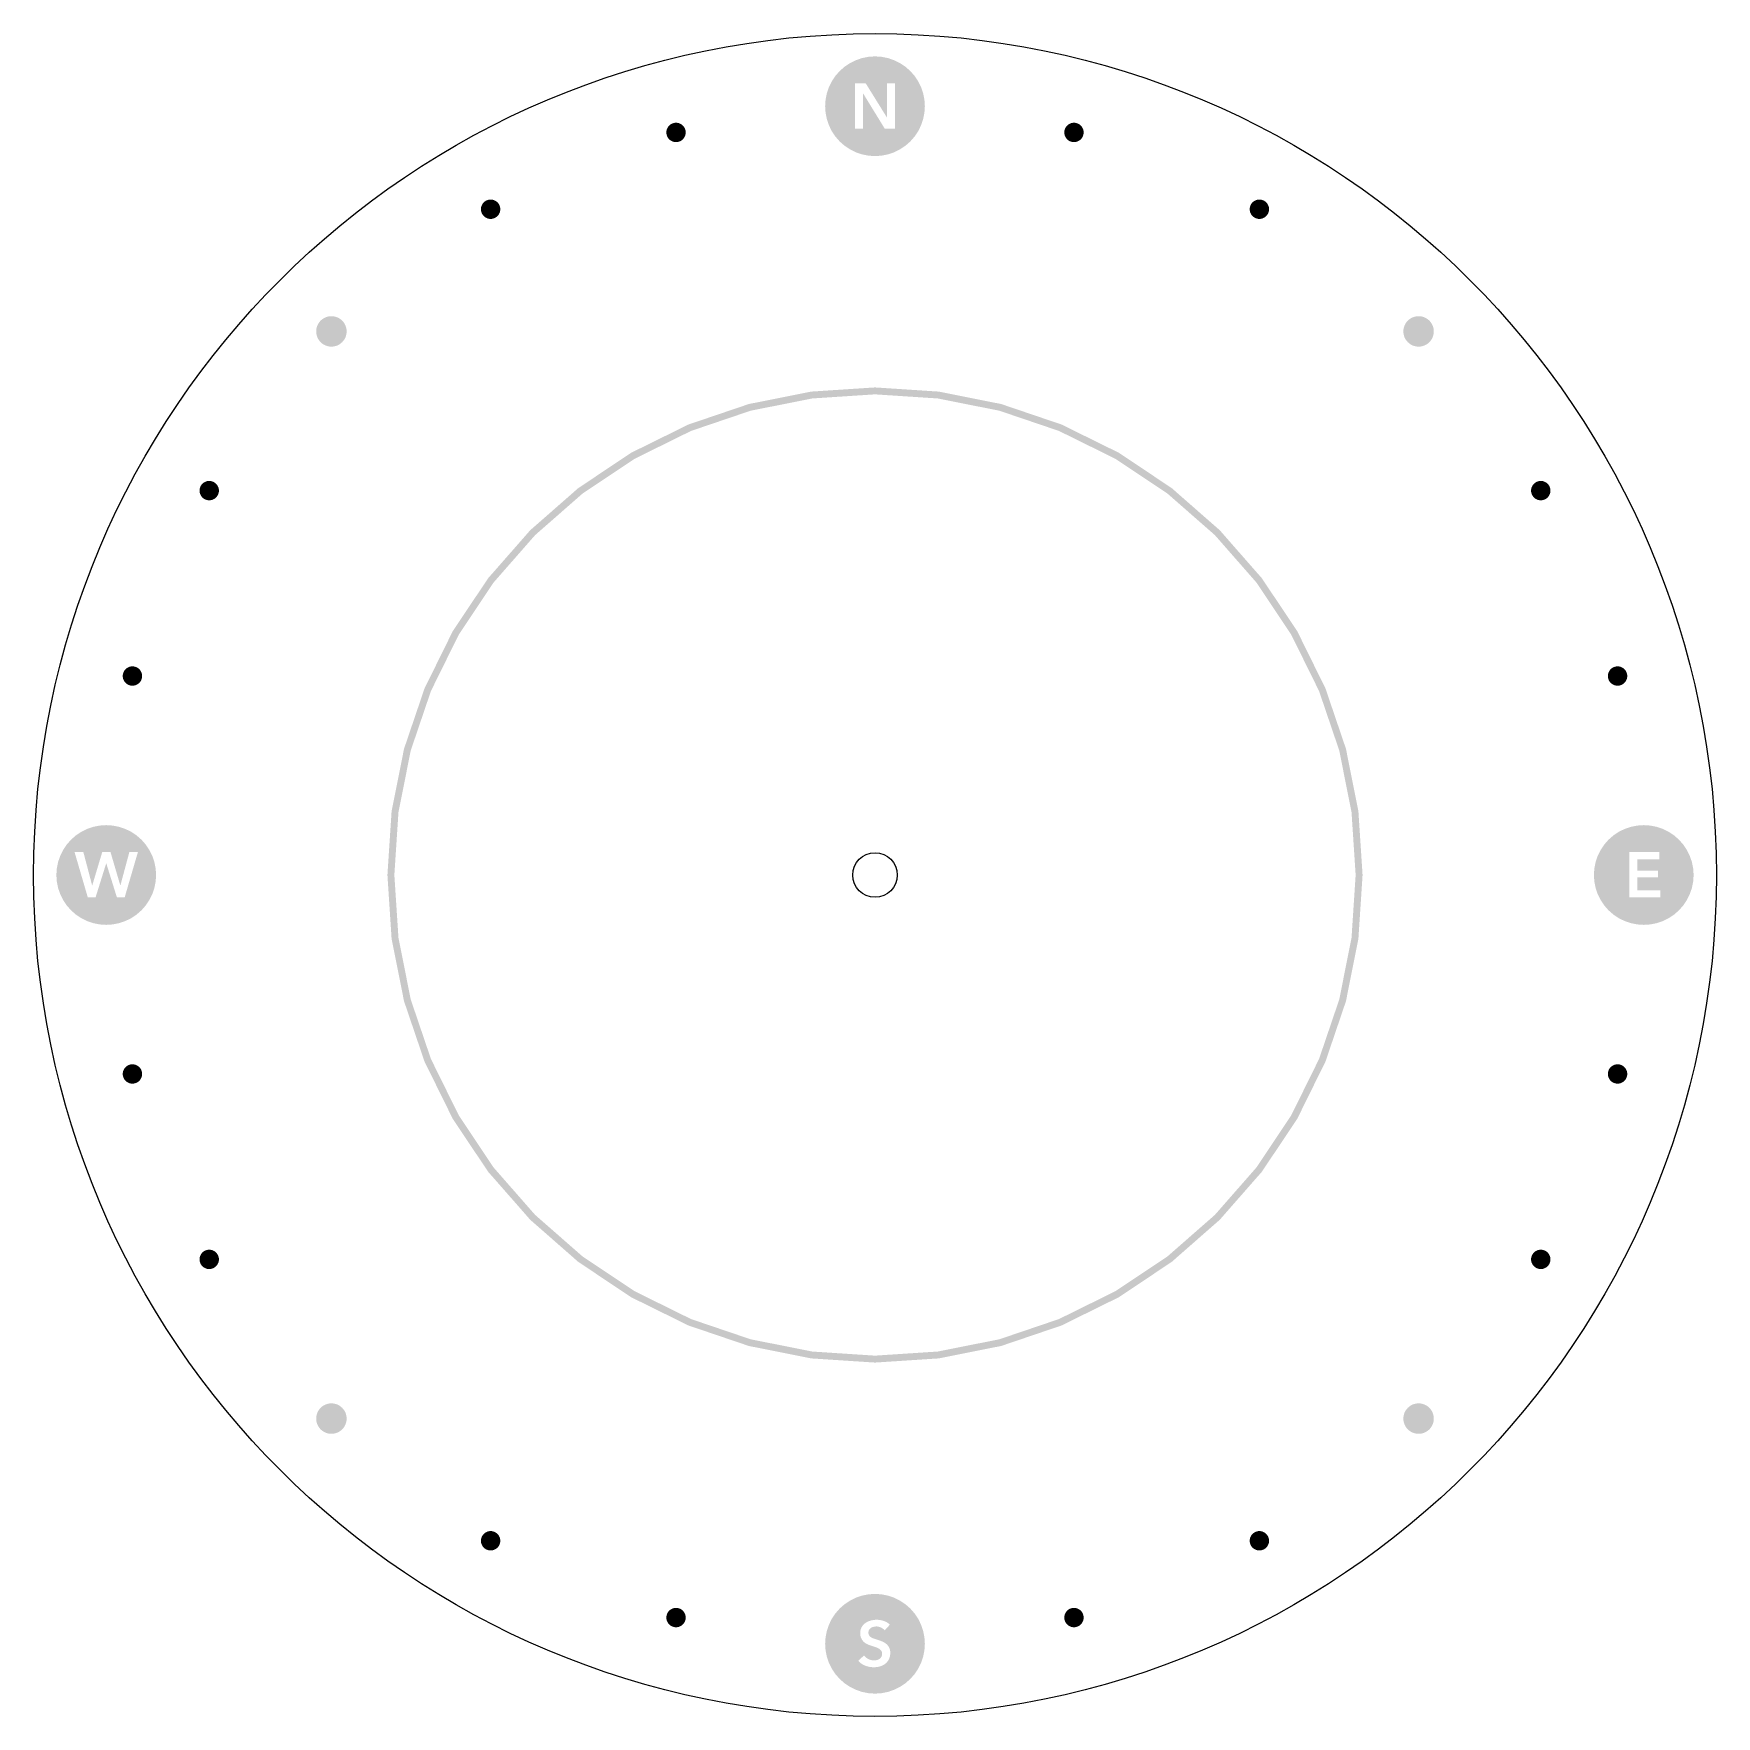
# Model space of a CAD drawing. Header units: millimetres. Extents: x 4 to 203, y 4 to 229.
# Drawn here: x 4 to 125.4, y 107.3 to 228.7 of the extents above; entities that cross this region are included whole.
import ezdxf

# ---------------------------------------------------------------- set-up
doc = ezdxf.new("R2010")
doc.units = ezdxf.units.MM
doc.layers.add('CUT', color=1, linetype='Continuous')
doc.layers.add('RASTER', color=7, linetype='Continuous')

msp = doc.modelspace()

# ---------------------------------------------------------------- hatches: boundary and pattern name
at = {"layer": 'RASTER'}
h = msp.add_hatch(color=7, dxfattribs=at)
h.paths.add_polyline_path([(68.3, 223.5), (68.269, 223.03), (68.177, 222.568), (68.026, 222.122), (67.818, 221.7), (67.556, 221.308), (67.246, 220.954), (66.892, 220.644), (66.5, 220.382), (66.078, 220.174), (65.632, 220.023), (65.17, 219.931), (64.7, 219.9), (64.23, 219.931), (63.768, 220.023), (63.322, 220.174), (62.9, 220.382), (62.508, 220.644), (62.154, 220.954), (61.844, 221.308), (61.582, 221.7), (61.374, 222.122), (61.223, 222.568), (61.131, 223.03), (61.1, 223.5), (61.131, 223.97), (61.223, 224.432), (61.374, 224.878), (61.582, 225.3), (61.844, 225.692), (62.154, 226.046), (62.508, 226.356), (62.9, 226.618), (63.322, 226.826), (63.768, 226.977), (64.23, 227.069), (64.7, 227.1), (65.17, 227.069), (65.632, 226.977), (66.078, 226.826), (66.5, 226.618), (66.892, 226.356), (67.246, 226.046), (67.556, 225.692), (67.818, 225.3), (68.026, 224.878), (68.177, 224.432), (68.269, 223.97)])
h.paths.add_polyline_path([(63.262, 225.15), (63.262, 221.887), (63.843, 221.887), (63.843, 224.408), (63.852, 224.408), (65.4, 221.887), (66.138, 221.887), (66.138, 225.15), (65.557, 225.15), (65.557, 222.707), (65.548, 222.707), (64.032, 225.15), (63.262, 225.15)], flags=0)
for points in [[(51.036, 221.609), (51.03, 221.518), (51.012, 221.428), (50.982, 221.341), (50.942, 221.259), (50.891, 221.183), (50.831, 221.114), (50.762, 221.054), (50.686, 221.003), (50.603, 220.962), (50.517, 220.933), (50.427, 220.915), (50.336, 220.909), (50.244, 220.915), (50.154, 220.933), (50.068, 220.962), (49.986, 221.003), (49.909, 221.054), (49.841, 221.114), (49.78, 221.183), (49.729, 221.259), (49.689, 221.341), (49.659, 221.428), (49.642, 221.518), (49.636, 221.609), (49.642, 221.7), (49.659, 221.79), (49.689, 221.877), (49.729, 221.959), (49.78, 222.035), (49.841, 222.104), (49.909, 222.164), (49.986, 222.215), (50.068, 222.256), (50.154, 222.285), (50.244, 222.303), (50.336, 222.309), (50.427, 222.303), (50.517, 222.285), (50.603, 222.256), (50.686, 222.215), (50.762, 222.164), (50.831, 222.104), (50.891, 222.035), (50.942, 221.959), (50.982, 221.877), (51.012, 221.79), (51.03, 221.7)], [(79.764, 221.609), (79.758, 221.518), (79.741, 221.428), (79.711, 221.341), (79.671, 221.259), (79.62, 221.183), (79.559, 221.114), (79.491, 221.054), (79.414, 221.003), (79.332, 220.962), (79.246, 220.933), (79.156, 220.915), (79.064, 220.909), (78.973, 220.915), (78.883, 220.933), (78.797, 220.962), (78.714, 221.003), (78.638, 221.054), (78.569, 221.114), (78.509, 221.183), (78.458, 221.259), (78.418, 221.341), (78.388, 221.428), (78.37, 221.518), (78.364, 221.609), (78.37, 221.7), (78.388, 221.79), (78.418, 221.877), (78.458, 221.959), (78.509, 222.035), (78.569, 222.104), (78.638, 222.164), (78.714, 222.215), (78.797, 222.256), (78.883, 222.285), (78.973, 222.303), (79.064, 222.309), (79.156, 222.303), (79.246, 222.285), (79.332, 222.256), (79.414, 222.215), (79.491, 222.164), (79.559, 222.104), (79.62, 222.035), (79.671, 221.959), (79.711, 221.877), (79.741, 221.79), (79.758, 221.7)], [(37.65, 216.064), (37.644, 215.973), (37.626, 215.883), (37.597, 215.797), (37.556, 215.714), (37.505, 215.638), (37.445, 215.569), (37.376, 215.509), (37.3, 215.458), (37.218, 215.418), (37.131, 215.388), (37.041, 215.37), (36.95, 215.364), (36.859, 215.37), (36.769, 215.388), (36.682, 215.418), (36.6, 215.458), (36.524, 215.509), (36.455, 215.569), (36.395, 215.638), (36.344, 215.714), (36.303, 215.797), (36.274, 215.883), (36.256, 215.973), (36.25, 216.064), (36.256, 216.156), (36.274, 216.246), (36.303, 216.332), (36.344, 216.414), (36.395, 216.491), (36.455, 216.559), (36.524, 216.62), (36.6, 216.671), (36.682, 216.711), (36.769, 216.741), (36.859, 216.758), (36.95, 216.764), (37.041, 216.758), (37.131, 216.741), (37.218, 216.711), (37.3, 216.671), (37.376, 216.62), (37.445, 216.559), (37.505, 216.491), (37.556, 216.414), (37.597, 216.332), (37.626, 216.246), (37.644, 216.156)], [(93.15, 216.064), (93.144, 215.973), (93.126, 215.883), (93.097, 215.797), (93.056, 215.714), (93.005, 215.638), (92.945, 215.569), (92.876, 215.509), (92.8, 215.458), (92.718, 215.418), (92.631, 215.388), (92.541, 215.37), (92.45, 215.364), (92.359, 215.37), (92.269, 215.388), (92.182, 215.418), (92.1, 215.458), (92.024, 215.509), (91.955, 215.569), (91.895, 215.638), (91.844, 215.714), (91.803, 215.797), (91.774, 215.883), (91.756, 215.973), (91.75, 216.064), (91.756, 216.156), (91.774, 216.246), (91.803, 216.332), (91.844, 216.414), (91.895, 216.491), (91.955, 216.559), (92.024, 216.62), (92.1, 216.671), (92.182, 216.711), (92.269, 216.741), (92.359, 216.758), (92.45, 216.764), (92.541, 216.758), (92.631, 216.741), (92.718, 216.711), (92.8, 216.671), (92.876, 216.62), (92.945, 216.559), (93.005, 216.491), (93.056, 216.414), (93.097, 216.332), (93.126, 216.246), (93.144, 216.156)], [(26.556, 207.244), (26.546, 207.101), (26.518, 206.96), (26.472, 206.823), (26.408, 206.694), (26.328, 206.575), (26.233, 206.467), (26.125, 206.372), (26.006, 206.292), (25.877, 206.228), (25.74, 206.182), (25.599, 206.154), (25.456, 206.144), (25.312, 206.154), (25.171, 206.182), (25.035, 206.228), (24.906, 206.292), (24.786, 206.372), (24.678, 206.467), (24.583, 206.575), (24.503, 206.694), (24.439, 206.823), (24.393, 206.96), (24.365, 207.101), (24.356, 207.244), (24.365, 207.388), (24.393, 207.529), (24.439, 207.665), (24.503, 207.794), (24.583, 207.914), (24.678, 208.022), (24.786, 208.117), (24.906, 208.197), (25.035, 208.261), (25.171, 208.307), (25.312, 208.335), (25.456, 208.344), (25.599, 208.335), (25.74, 208.307), (25.877, 208.261), (26.006, 208.197), (26.125, 208.117), (26.233, 208.022), (26.328, 207.914), (26.408, 207.794), (26.472, 207.665), (26.518, 207.529), (26.546, 207.388)], [(105.044, 207.244), (105.035, 207.101), (105.007, 206.96), (104.961, 206.823), (104.897, 206.694), (104.817, 206.575), (104.722, 206.467), (104.614, 206.372), (104.494, 206.292), (104.365, 206.228), (104.229, 206.182), (104.088, 206.154), (103.944, 206.144), (103.801, 206.154), (103.66, 206.182), (103.523, 206.228), (103.394, 206.292), (103.275, 206.372), (103.167, 206.467), (103.072, 206.575), (102.992, 206.694), (102.928, 206.823), (102.882, 206.96), (102.854, 207.101), (102.844, 207.244), (102.854, 207.388), (102.882, 207.529), (102.928, 207.665), (102.992, 207.794), (103.072, 207.914), (103.167, 208.022), (103.275, 208.117), (103.394, 208.197), (103.523, 208.261), (103.66, 208.307), (103.801, 208.335), (103.944, 208.344), (104.088, 208.335), (104.229, 208.307), (104.365, 208.261), (104.494, 208.197), (104.614, 208.117), (104.722, 208.022), (104.817, 207.914), (104.897, 207.794), (104.961, 207.665), (105.007, 207.529), (105.035, 207.388)], [(17.336, 195.75), (17.33, 195.659), (17.312, 195.569), (17.282, 195.482), (17.242, 195.4), (17.191, 195.324), (17.131, 195.255), (17.062, 195.195), (16.986, 195.144), (16.903, 195.103), (16.817, 195.074), (16.727, 195.056), (16.636, 195.05), (16.544, 195.056), (16.454, 195.074), (16.368, 195.103), (16.286, 195.144), (16.209, 195.195), (16.141, 195.255), (16.08, 195.324), (16.029, 195.4), (15.989, 195.482), (15.959, 195.569), (15.942, 195.659), (15.936, 195.75), (15.942, 195.841), (15.959, 195.931), (15.989, 196.018), (16.029, 196.1), (16.08, 196.176), (16.141, 196.245), (16.209, 196.305), (16.286, 196.356), (16.368, 196.397), (16.454, 196.426), (16.544, 196.444), (16.636, 196.45), (16.727, 196.444), (16.817, 196.426), (16.903, 196.397), (16.986, 196.356), (17.062, 196.305), (17.131, 196.245), (17.191, 196.176), (17.242, 196.1), (17.282, 196.018), (17.312, 195.931), (17.33, 195.841)], [(113.464, 195.75), (113.458, 195.659), (113.441, 195.569), (113.411, 195.482), (113.371, 195.4), (113.32, 195.324), (113.259, 195.255), (113.191, 195.195), (113.114, 195.144), (113.032, 195.103), (112.946, 195.074), (112.856, 195.056), (112.764, 195.05), (112.673, 195.056), (112.583, 195.074), (112.497, 195.103), (112.414, 195.144), (112.338, 195.195), (112.269, 195.255), (112.209, 195.324), (112.158, 195.4), (112.118, 195.482), (112.088, 195.569), (112.07, 195.659), (112.064, 195.75), (112.07, 195.841), (112.088, 195.931), (112.118, 196.018), (112.158, 196.1), (112.209, 196.176), (112.269, 196.245), (112.338, 196.305), (112.414, 196.356), (112.497, 196.397), (112.583, 196.426), (112.673, 196.444), (112.764, 196.45), (112.856, 196.444), (112.946, 196.426), (113.032, 196.397), (113.114, 196.356), (113.191, 196.305), (113.259, 196.245), (113.32, 196.176), (113.371, 196.1), (113.411, 196.018), (113.441, 195.931), (113.458, 195.841)], [(11.791, 182.364), (11.785, 182.273), (11.767, 182.183), (11.738, 182.097), (11.697, 182.014), (11.646, 181.938), (11.586, 181.869), (11.517, 181.809), (11.441, 181.758), (11.359, 181.718), (11.272, 181.688), (11.182, 181.67), (11.091, 181.664), (11, 181.67), (10.91, 181.688), (10.823, 181.718), (10.741, 181.758), (10.665, 181.809), (10.596, 181.869), (10.536, 181.938), (10.485, 182.014), (10.444, 182.097), (10.415, 182.183), (10.397, 182.273), (10.391, 182.364), (10.397, 182.456), (10.415, 182.546), (10.444, 182.632), (10.485, 182.714), (10.536, 182.791), (10.596, 182.859), (10.665, 182.92), (10.741, 182.971), (10.823, 183.011), (10.91, 183.041), (11, 183.058), (11.091, 183.064), (11.182, 183.058), (11.272, 183.041), (11.359, 183.011), (11.441, 182.971), (11.517, 182.92), (11.586, 182.859), (11.646, 182.791), (11.697, 182.714), (11.738, 182.632), (11.767, 182.546), (11.785, 182.456)], [(119.009, 182.364), (119.003, 182.273), (118.985, 182.183), (118.956, 182.097), (118.915, 182.014), (118.864, 181.938), (118.804, 181.869), (118.735, 181.809), (118.659, 181.758), (118.577, 181.718), (118.49, 181.688), (118.4, 181.67), (118.309, 181.664), (118.218, 181.67), (118.128, 181.688), (118.041, 181.718), (117.959, 181.758), (117.883, 181.809), (117.814, 181.869), (117.754, 181.938), (117.703, 182.014), (117.662, 182.097), (117.633, 182.183), (117.615, 182.273), (117.609, 182.364), (117.615, 182.456), (117.633, 182.546), (117.662, 182.632), (117.703, 182.714), (117.754, 182.791), (117.814, 182.859), (117.883, 182.92), (117.959, 182.971), (118.041, 183.011), (118.128, 183.041), (118.218, 183.058), (118.309, 183.064), (118.4, 183.058), (118.49, 183.041), (118.577, 183.011), (118.659, 182.971), (118.735, 182.92), (118.804, 182.859), (118.864, 182.791), (118.915, 182.714), (118.956, 182.632), (118.985, 182.546), (119.003, 182.456)], [(11.791, 153.636), (11.785, 153.544), (11.767, 153.454), (11.738, 153.368), (11.697, 153.286), (11.646, 153.209), (11.586, 153.141), (11.517, 153.08), (11.441, 153.029), (11.359, 152.989), (11.272, 152.959), (11.182, 152.942), (11.091, 152.936), (11, 152.942), (10.91, 152.959), (10.823, 152.989), (10.741, 153.029), (10.665, 153.08), (10.596, 153.141), (10.536, 153.209), (10.485, 153.286), (10.444, 153.368), (10.415, 153.454), (10.397, 153.544), (10.391, 153.636), (10.397, 153.727), (10.415, 153.817), (10.444, 153.903), (10.485, 153.986), (10.536, 154.062), (10.596, 154.131), (10.665, 154.191), (10.741, 154.242), (10.823, 154.282), (10.91, 154.312), (11, 154.33), (11.091, 154.336), (11.182, 154.33), (11.272, 154.312), (11.359, 154.282), (11.441, 154.242), (11.517, 154.191), (11.586, 154.131), (11.646, 154.062), (11.697, 153.986), (11.738, 153.903), (11.767, 153.817), (11.785, 153.727)], [(119.009, 153.636), (119.003, 153.544), (118.985, 153.454), (118.956, 153.368), (118.915, 153.286), (118.864, 153.209), (118.804, 153.141), (118.735, 153.08), (118.659, 153.029), (118.577, 152.989), (118.49, 152.959), (118.4, 152.942), (118.309, 152.936), (118.218, 152.942), (118.128, 152.959), (118.041, 152.989), (117.959, 153.029), (117.883, 153.08), (117.814, 153.141), (117.754, 153.209), (117.703, 153.286), (117.662, 153.368), (117.633, 153.454), (117.615, 153.544), (117.609, 153.636), (117.615, 153.727), (117.633, 153.817), (117.662, 153.903), (117.703, 153.986), (117.754, 154.062), (117.814, 154.131), (117.883, 154.191), (117.959, 154.242), (118.041, 154.282), (118.128, 154.312), (118.218, 154.33), (118.309, 154.336), (118.4, 154.33), (118.49, 154.312), (118.577, 154.282), (118.659, 154.242), (118.735, 154.191), (118.804, 154.131), (118.864, 154.062), (118.915, 153.986), (118.956, 153.903), (118.985, 153.817), (119.003, 153.727)], [(17.336, 140.25), (17.33, 140.159), (17.312, 140.069), (17.282, 139.982), (17.242, 139.9), (17.191, 139.824), (17.131, 139.755), (17.062, 139.695), (16.986, 139.644), (16.903, 139.603), (16.817, 139.574), (16.727, 139.556), (16.636, 139.55), (16.544, 139.556), (16.454, 139.574), (16.368, 139.603), (16.286, 139.644), (16.209, 139.695), (16.141, 139.755), (16.08, 139.824), (16.029, 139.9), (15.989, 139.982), (15.959, 140.069), (15.942, 140.159), (15.936, 140.25), (15.942, 140.341), (15.959, 140.431), (15.989, 140.518), (16.029, 140.6), (16.08, 140.676), (16.141, 140.745), (16.209, 140.805), (16.286, 140.856), (16.368, 140.897), (16.454, 140.926), (16.544, 140.944), (16.636, 140.95), (16.727, 140.944), (16.817, 140.926), (16.903, 140.897), (16.986, 140.856), (17.062, 140.805), (17.131, 140.745), (17.191, 140.676), (17.242, 140.6), (17.282, 140.518), (17.312, 140.431), (17.33, 140.341)], [(113.464, 140.25), (113.458, 140.159), (113.441, 140.069), (113.411, 139.982), (113.371, 139.9), (113.32, 139.824), (113.259, 139.755), (113.191, 139.695), (113.114, 139.644), (113.032, 139.603), (112.946, 139.574), (112.856, 139.556), (112.764, 139.55), (112.673, 139.556), (112.583, 139.574), (112.497, 139.603), (112.414, 139.644), (112.338, 139.695), (112.269, 139.755), (112.209, 139.824), (112.158, 139.9), (112.118, 139.982), (112.088, 140.069), (112.07, 140.159), (112.064, 140.25), (112.07, 140.341), (112.088, 140.431), (112.118, 140.518), (112.158, 140.6), (112.209, 140.676), (112.269, 140.745), (112.338, 140.805), (112.414, 140.856), (112.497, 140.897), (112.583, 140.926), (112.673, 140.944), (112.764, 140.95), (112.856, 140.944), (112.946, 140.926), (113.032, 140.897), (113.114, 140.856), (113.191, 140.805), (113.259, 140.745), (113.32, 140.676), (113.371, 140.6), (113.411, 140.518), (113.441, 140.431), (113.458, 140.341)], [(26.556, 128.756), (26.546, 128.612), (26.518, 128.471), (26.472, 128.335), (26.408, 128.206), (26.328, 128.086), (26.233, 127.978), (26.125, 127.883), (26.006, 127.803), (25.877, 127.739), (25.74, 127.693), (25.599, 127.665), (25.456, 127.656), (25.312, 127.665), (25.171, 127.693), (25.035, 127.739), (24.906, 127.803), (24.786, 127.883), (24.678, 127.978), (24.583, 128.086), (24.503, 128.206), (24.439, 128.335), (24.393, 128.471), (24.365, 128.612), (24.356, 128.756), (24.365, 128.899), (24.393, 129.04), (24.439, 129.177), (24.503, 129.306), (24.583, 129.425), (24.678, 129.533), (24.786, 129.628), (24.906, 129.708), (25.035, 129.772), (25.171, 129.818), (25.312, 129.846), (25.456, 129.856), (25.599, 129.846), (25.74, 129.818), (25.877, 129.772), (26.006, 129.708), (26.125, 129.628), (26.233, 129.533), (26.328, 129.425), (26.408, 129.306), (26.472, 129.177), (26.518, 129.04), (26.546, 128.899)], [(105.044, 128.756), (105.035, 128.612), (105.007, 128.471), (104.961, 128.335), (104.897, 128.206), (104.817, 128.086), (104.722, 127.978), (104.614, 127.883), (104.494, 127.803), (104.365, 127.739), (104.229, 127.693), (104.088, 127.665), (103.944, 127.656), (103.801, 127.665), (103.66, 127.693), (103.523, 127.739), (103.394, 127.803), (103.275, 127.883), (103.167, 127.978), (103.072, 128.086), (102.992, 128.206), (102.928, 128.335), (102.882, 128.471), (102.854, 128.612), (102.844, 128.756), (102.854, 128.899), (102.882, 129.04), (102.928, 129.177), (102.992, 129.306), (103.072, 129.425), (103.167, 129.533), (103.275, 129.628), (103.394, 129.708), (103.523, 129.772), (103.66, 129.818), (103.801, 129.846), (103.944, 129.856), (104.088, 129.846), (104.229, 129.818), (104.365, 129.772), (104.494, 129.708), (104.614, 129.628), (104.722, 129.533), (104.817, 129.425), (104.897, 129.306), (104.961, 129.177), (105.007, 129.04), (105.035, 128.899)], [(37.65, 119.936), (37.644, 119.844), (37.626, 119.754), (37.597, 119.668), (37.556, 119.586), (37.505, 119.509), (37.445, 119.441), (37.376, 119.38), (37.3, 119.329), (37.218, 119.289), (37.131, 119.259), (37.041, 119.242), (36.95, 119.236), (36.859, 119.242), (36.769, 119.259), (36.682, 119.289), (36.6, 119.329), (36.524, 119.38), (36.455, 119.441), (36.395, 119.509), (36.344, 119.586), (36.303, 119.668), (36.274, 119.754), (36.256, 119.844), (36.25, 119.936), (36.256, 120.027), (36.274, 120.117), (36.303, 120.203), (36.344, 120.286), (36.395, 120.362), (36.455, 120.431), (36.524, 120.491), (36.6, 120.542), (36.682, 120.582), (36.769, 120.612), (36.859, 120.63), (36.95, 120.636), (37.041, 120.63), (37.131, 120.612), (37.218, 120.582), (37.3, 120.542), (37.376, 120.491), (37.445, 120.431), (37.505, 120.362), (37.556, 120.286), (37.597, 120.203), (37.626, 120.117), (37.644, 120.027)], [(93.15, 119.936), (93.144, 119.844), (93.126, 119.754), (93.097, 119.668), (93.056, 119.586), (93.005, 119.509), (92.945, 119.441), (92.876, 119.38), (92.8, 119.329), (92.718, 119.289), (92.631, 119.259), (92.541, 119.242), (92.45, 119.236), (92.359, 119.242), (92.269, 119.259), (92.182, 119.289), (92.1, 119.329), (92.024, 119.38), (91.955, 119.441), (91.895, 119.509), (91.844, 119.586), (91.803, 119.668), (91.774, 119.754), (91.756, 119.844), (91.75, 119.936), (91.756, 120.027), (91.774, 120.117), (91.803, 120.203), (91.844, 120.286), (91.895, 120.362), (91.955, 120.431), (92.024, 120.491), (92.1, 120.542), (92.182, 120.582), (92.269, 120.612), (92.359, 120.63), (92.45, 120.636), (92.541, 120.63), (92.631, 120.612), (92.718, 120.582), (92.8, 120.542), (92.876, 120.491), (92.945, 120.431), (93.005, 120.362), (93.056, 120.286), (93.097, 120.203), (93.126, 120.117), (93.144, 120.027)], [(51.036, 114.391), (51.03, 114.3), (51.012, 114.21), (50.982, 114.123), (50.942, 114.041), (50.891, 113.965), (50.831, 113.896), (50.762, 113.836), (50.686, 113.785), (50.603, 113.744), (50.517, 113.715), (50.427, 113.697), (50.336, 113.691), (50.244, 113.697), (50.154, 113.715), (50.068, 113.744), (49.986, 113.785), (49.909, 113.836), (49.841, 113.896), (49.78, 113.965), (49.729, 114.041), (49.689, 114.123), (49.659, 114.21), (49.642, 114.3), (49.636, 114.391), (49.642, 114.482), (49.659, 114.572), (49.689, 114.659), (49.729, 114.741), (49.78, 114.817), (49.841, 114.886), (49.909, 114.946), (49.986, 114.997), (50.068, 115.038), (50.154, 115.067), (50.244, 115.085), (50.336, 115.091), (50.427, 115.085), (50.517, 115.067), (50.603, 115.038), (50.686, 114.997), (50.762, 114.946), (50.831, 114.886), (50.891, 114.817), (50.942, 114.741), (50.982, 114.659), (51.012, 114.572), (51.03, 114.482)], [(79.764, 114.391), (79.758, 114.3), (79.741, 114.21), (79.711, 114.123), (79.671, 114.041), (79.62, 113.965), (79.559, 113.896), (79.491, 113.836), (79.414, 113.785), (79.332, 113.744), (79.246, 113.715), (79.156, 113.697), (79.064, 113.691), (78.973, 113.697), (78.883, 113.715), (78.797, 113.744), (78.714, 113.785), (78.638, 113.836), (78.569, 113.896), (78.509, 113.965), (78.458, 114.041), (78.418, 114.123), (78.388, 114.21), (78.37, 114.3), (78.364, 114.391), (78.37, 114.482), (78.388, 114.572), (78.418, 114.659), (78.458, 114.741), (78.509, 114.817), (78.569, 114.886), (78.638, 114.946), (78.714, 114.997), (78.797, 115.038), (78.883, 115.067), (78.973, 115.085), (79.064, 115.091), (79.156, 115.085), (79.246, 115.067), (79.332, 115.038), (79.414, 114.997), (79.491, 114.946), (79.559, 114.886), (79.62, 114.817), (79.671, 114.741), (79.711, 114.659), (79.741, 114.572), (79.758, 114.482)]]:
    msp.add_hatch(color=7, dxfattribs=at).paths.add_polyline_path(points)
h = msp.add_hatch(color=7, dxfattribs=at)
h.paths.add_polyline_path([(99.9, 168), (99.599, 163.405), (98.701, 158.89), (97.221, 154.53), (95.184, 150.4), (92.626, 146.572), (89.59, 143.11), (86.128, 140.074), (82.3, 137.516), (78.17, 135.479), (73.81, 133.999), (69.295, 133.101), (64.7, 132.8), (60.105, 133.101), (55.59, 133.999), (51.23, 135.479), (47.1, 137.516), (43.272, 140.074), (39.81, 143.11), (36.774, 146.572), (34.216, 150.4), (32.179, 154.53), (30.699, 158.89), (29.801, 163.405), (29.5, 168), (29.801, 172.595), (30.699, 177.11), (32.179, 181.47), (34.216, 185.6), (36.774, 189.428), (39.81, 192.89), (43.272, 195.926), (47.1, 198.484), (51.23, 200.521), (55.59, 202.001), (60.105, 202.899), (64.7, 203.2), (69.295, 202.899), (73.81, 202.001), (78.17, 200.521), (82.3, 198.484), (86.128, 195.926), (89.59, 192.89), (92.626, 189.428), (95.184, 185.6), (97.221, 181.47), (98.701, 177.11), (99.599, 172.595)])
h.paths.add_polyline_path([(99.4, 168), (99.103, 163.471), (98.218, 159.019), (96.759, 154.721), (94.751, 150.65), (92.229, 146.876), (89.237, 143.463), (85.824, 140.471), (82.05, 137.949), (77.979, 135.941), (73.681, 134.482), (69.229, 133.597), (64.7, 133.3), (60.171, 133.597), (55.719, 134.482), (51.421, 135.941), (47.35, 137.949), (43.576, 140.471), (40.163, 143.463), (37.171, 146.876), (34.649, 150.65), (32.641, 154.721), (31.182, 159.019), (30.297, 163.471), (30, 168), (30.297, 172.529), (31.182, 176.981), (32.641, 181.279), (34.649, 185.35), (37.171, 189.124), (40.163, 192.537), (43.576, 195.529), (47.35, 198.051), (51.421, 200.059), (55.719, 201.518), (60.171, 202.403), (64.7, 202.7), (69.229, 202.403), (73.681, 201.518), (77.979, 200.059), (82.05, 198.051), (85.824, 195.529), (89.237, 192.537), (92.229, 189.124), (94.751, 185.35), (96.759, 181.279), (98.218, 176.981), (99.103, 172.529)], flags=0)
h = msp.add_hatch(color=7, dxfattribs=at)
h.paths.add_polyline_path([(12.8, 168), (12.769, 167.53), (12.677, 167.068), (12.526, 166.622), (12.318, 166.2), (12.056, 165.808), (11.746, 165.454), (11.392, 165.144), (11, 164.882), (10.578, 164.674), (10.132, 164.523), (9.67, 164.431), (9.2, 164.4), (8.73, 164.431), (8.268, 164.523), (7.822, 164.674), (7.4, 164.882), (7.008, 165.144), (6.654, 165.454), (6.344, 165.808), (6.082, 166.2), (5.874, 166.622), (5.723, 167.068), (5.631, 167.53), (5.6, 168), (5.631, 168.47), (5.723, 168.932), (5.874, 169.378), (6.082, 169.8), (6.344, 170.192), (6.654, 170.546), (7.008, 170.856), (7.4, 171.118), (7.822, 171.326), (8.268, 171.477), (8.73, 171.569), (9.2, 171.6), (9.67, 171.569), (10.132, 171.477), (10.578, 171.326), (11, 171.118), (11.392, 170.856), (11.746, 170.546), (12.056, 170.192), (12.318, 169.8), (12.526, 169.378), (12.677, 168.932), (12.769, 168.47)])
h.paths.add_polyline_path([(6.914, 169.65), (7.868, 166.387), (8.43, 166.387), (9.195, 168.834), (9.205, 168.834), (9.97, 166.387), (10.532, 166.387), (11.486, 169.65), (10.868, 169.65), (10.223, 167.254), (10.214, 167.254), (9.509, 169.65), (8.91, 169.65), (8.191, 167.254), (8.182, 167.254), (7.55, 169.65), (6.914, 169.65)], flags=0)
h = msp.add_hatch(color=7, dxfattribs=at)
h.paths.add_polyline_path([(123.8, 168), (123.769, 167.53), (123.677, 167.068), (123.526, 166.622), (123.318, 166.2), (123.056, 165.808), (122.746, 165.454), (122.392, 165.144), (122, 164.882), (121.578, 164.674), (121.132, 164.523), (120.67, 164.431), (120.2, 164.4), (119.73, 164.431), (119.268, 164.523), (118.822, 164.674), (118.4, 164.882), (118.008, 165.144), (117.654, 165.454), (117.344, 165.808), (117.082, 166.2), (116.874, 166.622), (116.723, 167.068), (116.631, 167.53), (116.6, 168), (116.631, 168.47), (116.723, 168.932), (116.874, 169.378), (117.082, 169.8), (117.344, 170.192), (117.654, 170.546), (118.008, 170.856), (118.4, 171.118), (118.822, 171.326), (119.268, 171.477), (119.73, 171.569), (120.2, 171.6), (120.67, 171.569), (121.132, 171.477), (121.578, 171.326), (122, 171.118), (122.392, 170.856), (122.746, 170.546), (123.056, 170.192), (123.318, 169.8), (123.526, 169.378), (123.677, 168.932), (123.769, 168.47)])
h.paths.add_polyline_path([(119.154, 169.65), (119.154, 166.387), (121.398, 166.387), (121.398, 166.903), (119.735, 166.903), (119.735, 167.825), (121.232, 167.825), (121.232, 168.313), (119.735, 168.313), (119.735, 169.143), (121.315, 169.143), (121.315, 169.65), (119.154, 169.65)], flags=0)
h = msp.add_hatch(color=7, dxfattribs=at)
h.paths.add_polyline_path([(68.3, 112.5), (68.269, 112.03), (68.177, 111.568), (68.026, 111.122), (67.818, 110.7), (67.556, 110.308), (67.246, 109.954), (66.892, 109.644), (66.5, 109.382), (66.078, 109.174), (65.632, 109.023), (65.17, 108.931), (64.7, 108.9), (64.23, 108.931), (63.768, 109.023), (63.322, 109.174), (62.9, 109.382), (62.508, 109.644), (62.154, 109.954), (61.844, 110.308), (61.582, 110.7), (61.374, 111.122), (61.223, 111.568), (61.131, 112.03), (61.1, 112.5), (61.131, 112.97), (61.223, 113.432), (61.374, 113.878), (61.582, 114.3), (61.844, 114.692), (62.154, 115.046), (62.508, 115.356), (62.9, 115.618), (63.322, 115.826), (63.768, 115.977), (64.23, 116.069), (64.7, 116.1), (65.17, 116.069), (65.632, 115.977), (66.078, 115.826), (66.5, 115.618), (66.892, 115.356), (67.246, 115.046), (67.556, 114.692), (67.818, 114.3), (68.026, 113.878), (68.177, 113.432), (68.269, 112.97)])
h.paths.add_polyline_path([(65.4, 113.468), (65.778, 113.882), (65.73, 113.925), (65.68, 113.964), (65.627, 114.001), (65.573, 114.036), (65.516, 114.067), (65.457, 114.096), (65.396, 114.122), (65.334, 114.145), (65.27, 114.166), (65.206, 114.183), (65.143, 114.198), (65.08, 114.211), (65.017, 114.22), (64.954, 114.227), (64.891, 114.231), (64.829, 114.233), (64.774, 114.232), (64.719, 114.229), (64.664, 114.225), (64.61, 114.218), (64.555, 114.21), (64.501, 114.2), (64.447, 114.189), (64.394, 114.175), (64.341, 114.16), (64.289, 114.142), (64.239, 114.123), (64.191, 114.102), (64.144, 114.08), (64.098, 114.055), (64.054, 114.028), (64.011, 114), (63.97, 113.97), (63.931, 113.937), (63.894, 113.903), (63.859, 113.867), (63.826, 113.829), (63.795, 113.789), (63.766, 113.747), (63.739, 113.703), (63.715, 113.657), (63.694, 113.609), (63.676, 113.558), (63.661, 113.506), (63.65, 113.451), (63.642, 113.394), (63.637, 113.335), (63.636, 113.274), (63.637, 113.218), (63.64, 113.164), (63.646, 113.112), (63.654, 113.063), (63.664, 113.016), (63.677, 112.971), (63.692, 112.929), (63.709, 112.889), (63.728, 112.852), (63.749, 112.815), (63.771, 112.78), (63.794, 112.747), (63.819, 112.715), (63.844, 112.685), (63.872, 112.656), (63.901, 112.629), (63.93, 112.603), (63.961, 112.579), (63.993, 112.555), (64.026, 112.533), (64.059, 112.513), (64.094, 112.493), (64.129, 112.475), (64.165, 112.459), (64.202, 112.443), (64.239, 112.427), (64.276, 112.413), (64.313, 112.399), (64.35, 112.385), (64.387, 112.372), (64.424, 112.36), (64.46, 112.348), (64.498, 112.335), (64.536, 112.323), (64.572, 112.311), (64.609, 112.298), (64.645, 112.286), (64.681, 112.274), (64.716, 112.263), (64.751, 112.251), (64.785, 112.239), (64.818, 112.227), (64.849, 112.214), (64.88, 112.201), (64.909, 112.187), (64.937, 112.173), (64.964, 112.158), (64.99, 112.143), (65.015, 112.127), (65.038, 112.11), (65.061, 112.093), (65.081, 112.075), (65.101, 112.056), (65.119, 112.037), (65.136, 112.016), (65.152, 111.995), (65.166, 111.973), (65.178, 111.95), (65.188, 111.925), (65.197, 111.899), (65.203, 111.872), (65.208, 111.843), (65.211, 111.813), (65.211, 111.781), (65.211, 111.748), (65.208, 111.717), (65.204, 111.687), (65.198, 111.658), (65.191, 111.631), (65.182, 111.605), (65.171, 111.581), (65.158, 111.558), (65.145, 111.536), (65.13, 111.515), (65.114, 111.494), (65.097, 111.475), (65.08, 111.457), (65.061, 111.44), (65.041, 111.423), (65.02, 111.408), (64.999, 111.393), (64.976, 111.38), (64.953, 111.368), (64.93, 111.357), (64.906, 111.347), (64.881, 111.337), (64.855, 111.33), (64.829, 111.323), (64.803, 111.317), (64.776, 111.312), (64.75, 111.307), (64.724, 111.304), (64.698, 111.301), (64.673, 111.299), (64.647, 111.298), (64.622, 111.297), (64.573, 111.299), (64.524, 111.303), (64.476, 111.311), (64.426, 111.322), (64.377, 111.335), (64.327, 111.352), (64.278, 111.371), (64.228, 111.394), (64.179, 111.419), (64.132, 111.447), (64.089, 111.476), (64.047, 111.508), (64.009, 111.542), (63.972, 111.578), (63.939, 111.616), (63.907, 111.657), (63.493, 111.27), (63.543, 111.214), (63.596, 111.162), (63.653, 111.113), (63.714, 111.067), (63.778, 111.026), (63.845, 110.988), (63.916, 110.953), (63.99, 110.922), (64.067, 110.894), (64.143, 110.87), (64.22, 110.85), (64.298, 110.834), (64.376, 110.821), (64.454, 110.812), (64.533, 110.806), (64.612, 110.804), (64.672, 110.805), (64.731, 110.808), (64.789, 110.813), (64.846, 110.82), (64.903, 110.829), (64.959, 110.841), (65.014, 110.854), (65.069, 110.869), (65.122, 110.886), (65.173, 110.905), (65.223, 110.926), (65.271, 110.949), (65.318, 110.975), (65.362, 111.002), (65.405, 111.031), (65.446, 111.062), (65.486, 111.096), (65.523, 111.131), (65.558, 111.168), (65.592, 111.208), (65.623, 111.25), (65.652, 111.293), (65.679, 111.339), (65.705, 111.387), (65.727, 111.437), (65.747, 111.489), (65.764, 111.543), (65.777, 111.6), (65.788, 111.658), (65.795, 111.719), (65.8, 111.781), (65.801, 111.846), (65.8, 111.904), (65.796, 111.961), (65.789, 112.014), (65.779, 112.066), (65.766, 112.115), (65.751, 112.161), (65.733, 112.205), (65.711, 112.247), (65.688, 112.286), (65.663, 112.324), (65.637, 112.36), (65.609, 112.394), (65.579, 112.427), (65.548, 112.457), (65.515, 112.486), (65.481, 112.514), (65.445, 112.54), (65.409, 112.564), (65.372, 112.587), (65.334, 112.609), (65.295, 112.63), (65.255, 112.649), (65.214, 112.668), (65.172, 112.684), (65.13, 112.7), (65.089, 112.716), (65.048, 112.731), (65.007, 112.745), (64.967, 112.76), (64.927, 112.773), (64.887, 112.787), (64.847, 112.8), (64.813, 112.81), (64.78, 112.82), (64.747, 112.831), (64.715, 112.841), (64.684, 112.851), (64.653, 112.862), (64.623, 112.872), (64.594, 112.882), (64.566, 112.893), (64.539, 112.904), (64.512, 112.916), (64.487, 112.927), (64.464, 112.94), (64.441, 112.952), (64.419, 112.966), (64.398, 112.979), (64.379, 112.993), (64.36, 113.008), (64.343, 113.024), (64.326, 113.04), (64.311, 113.057), (64.297, 113.075), (64.284, 113.094), (64.271, 113.113), (64.261, 113.133), (64.251, 113.154), (64.243, 113.176), (64.237, 113.199), (64.232, 113.223), (64.228, 113.249), (64.226, 113.275), (64.225, 113.302), (64.226, 113.331), (64.229, 113.36), (64.233, 113.387), (64.239, 113.413), (64.246, 113.438), (64.255, 113.462), (64.266, 113.485), (64.278, 113.507), (64.292, 113.528), (64.307, 113.547), (64.322, 113.566), (64.339, 113.584), (64.356, 113.601), (64.375, 113.617), (64.394, 113.631), (64.414, 113.645), (64.435, 113.658), (64.457, 113.67), (64.479, 113.681), (64.502, 113.691), (64.525, 113.701), (64.549, 113.709), (64.574, 113.717), (64.599, 113.723), (64.624, 113.729), (64.649, 113.735), (64.675, 113.739), (64.7, 113.742), (64.725, 113.745), (64.751, 113.747), (64.776, 113.748), (64.801, 113.749), (64.844, 113.748), (64.886, 113.744), (64.929, 113.737), (64.971, 113.729), (65.014, 113.717), (65.056, 113.703), (65.098, 113.687), (65.14, 113.668), (65.181, 113.647), (65.219, 113.625), (65.256, 113.602), (65.289, 113.578), (65.321, 113.552), (65.35, 113.525), (65.376, 113.497), (65.4, 113.468)], flags=0)

# ---------------------------------------------------------------- linework, layer by layer
at = {"layer": 'CUT'}
for radius in [60.74, 1.61]:
    msp.add_circle((64.7, 168), radius, dxfattribs=at)

doc.saveas('drawing.dxf')
